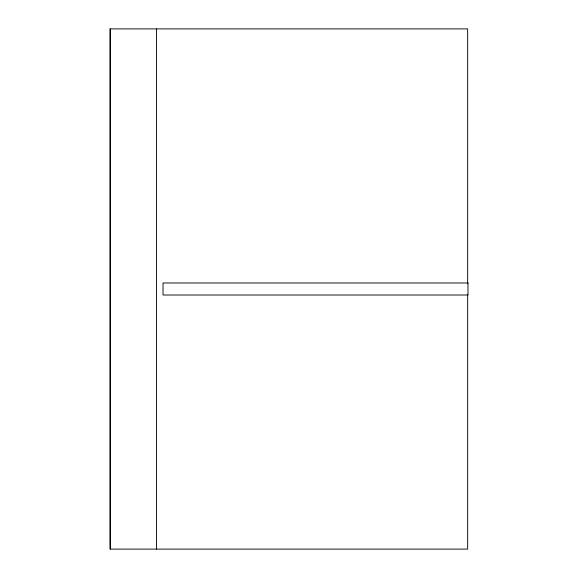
<?xml version="1.0" encoding="UTF-8"?>
<svg xmlns="http://www.w3.org/2000/svg" width="578" height="578" viewBox="0 0 578 578"><rect width="100%" height="100%" fill="white"/><g stroke="black" fill="none" stroke-linecap="round" stroke-linejoin="round"><path stroke-width="0.87" d="M467.653 283.581L467.653 28.9L110.022 28.9L110.022 549.1L467.653 549.1L467.653 294.419M156.515 28.9L156.515 549.1M110.347 28.9L110.347 549.1M467.978 282.982L163.018 282.982L163.018 295.011L467.978 295.011L467.978 282.982"/></g></svg>
